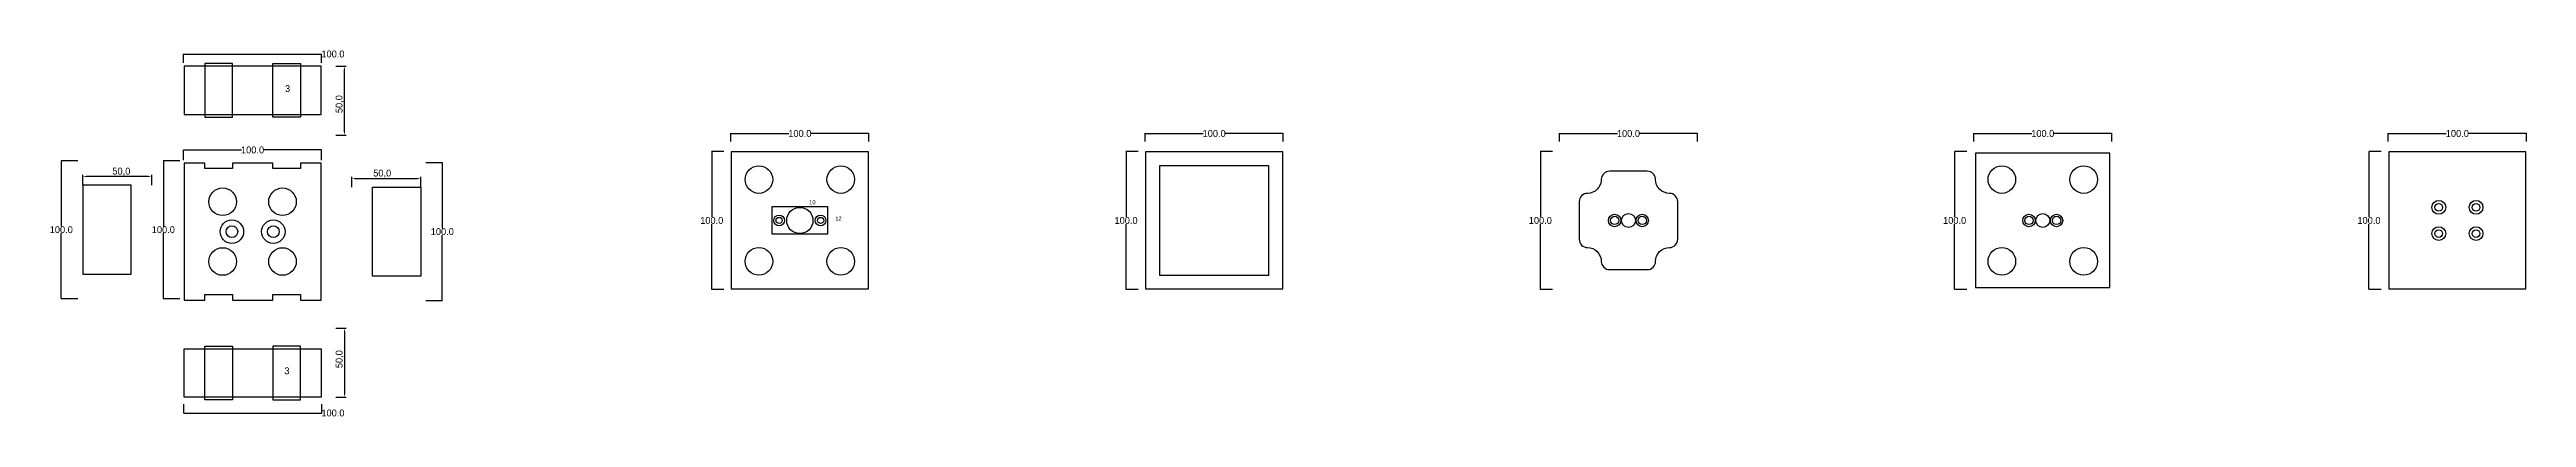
# Model space of a CAD drawing. Header units: millimetres. Extents: x 459 to 2252, y 171 to 438.
import ezdxf

# ---------------------------------------------------------------- set-up
doc = ezdxf.new("R2010")
doc.units = ezdxf.units.MM
for name, color, linetype in [('TEXT', 3, 'Continuous'), ('볼트 구멍', 7, 'Continuous'), ('치구', 7, 'Continuous'), ('치수', 7, 'Continuous')]:
    doc.layers.add(name, color=color, linetype=linetype)
doc.dimstyles.new('ISO-25', dxfattribs={"dimtxt": 2.5, "dimasz": 2.5, "dimexe": 1.25, "dimexo": 0.625, "dimtad": 1, "dimtxsty": 'Standard', "dimcen": 2.5, "dimadec": 0, "dimazin": 0, "dimtfac": 1, "dimtmove": 0, "dimatfit": 3, "dimfxl": 0, "dimarcsym": 0})
doc.dimstyles.get("Standard").update_dxf_attribs({"dimtxt": 7, "dimasz": 0.18, "dimexe": 0.18, "dimexo": 0.0625, "dimgap": 0.09, "dimtad": 0, "dimtih": 1, "dimtoh": 1, "dimdec": 1, "dimzin": 0, "dimdsep": 46, "dimtxsty": 'Standard', "dimcen": 0.09, "dimadec": 0, "dimazin": 0, "dimtfac": 1, "dimtdec": 1, "dimtofl": 0, "dimtmove": 0, "dimatfit": 3, "dimfxl": 0, "dimtolj": 1, "dimtzin": 0, "dimarcsym": 0})

# ---------------------------------------------------------------- blocks, each defined once
blk = doc.blocks.new('*D21')
at = {"layer": 'Defpoints', "color": 0, "linetype": 'Continuous'}
for p in [(731.1, 355.6), (731.1, 255.6), (743.2, 255.6)]:
    blk.add_point(p, dxfattribs=at)
at = {"layer": '치수', "color": 0, "linetype": 'Continuous', "lineweight": -2}
for p, q in [((731.2, 355.6), (743.4, 355.6)), ((743.2, 355.4), (743.2, 308.2)), ((743.2, 255.8), (743.2, 303)), ((731.2, 255.6), (743.4, 255.6))]:
    blk.add_line(p, q, dxfattribs=at)
at = {"layer": '치수', "color": 0, "linetype": 'Continuous'}
for points in [[(743.2, 355.4), (743.2, 355.4), (743.2, 355.6)], [(743.2, 255.8), (743.2, 255.8), (743.2, 255.6)]]:
    blk.add_solid(points, dxfattribs=at)
at = {"layer": '치수', "color": 0, "linetype": 'Continuous', "insert": (743.2, 305.6), "char_height": 5, "attachment_point": 5}
blk.add_mtext('\\A1;100.0', dxfattribs=at)
blk = doc.blocks.new('*D22')
at = {"layer": 'Defpoints', "color": 0, "linetype": 'Continuous'}
for p in [(553.2, 357), (541.2, 257), (553.2, 257)]:
    blk.add_point(p, dxfattribs=at)
at = {"layer": '치수', "color": 0, "linetype": 'Continuous', "lineweight": -2}
for p, q in [((553.2, 357), (541, 357)), ((541.2, 356.8), (541.2, 309.6)), ((541.2, 257.2), (541.2, 304.4)), ((553.2, 257), (541, 257))]:
    blk.add_line(p, q, dxfattribs=at)
at = {"layer": '치수', "color": 0, "linetype": 'Continuous'}
for points in [[(541.1, 356.8), (541.2, 356.8), (541.2, 357)], [(541.1, 257.2), (541.2, 257.2), (541.2, 257)]]:
    blk.add_solid(points, dxfattribs=at)
at = {"layer": '치수', "color": 0, "linetype": 'Continuous', "insert": (541.2, 307), "char_height": 5, "attachment_point": 5}
blk.add_mtext('\\A1;100.0', dxfattribs=at)
blk = doc.blocks.new('*D23')
at = {"layer": 'Defpoints', "color": 0, "linetype": 'Continuous'}
for p in [(479.4, 357), (467.3, 257), (479.4, 257)]:
    blk.add_point(p, dxfattribs=at)
at = {"layer": '치수', "color": 0, "linetype": 'Continuous', "lineweight": -2}
for p, q in [((479.3, 357), (467.1, 357)), ((467.3, 356.8), (467.3, 309.6)), ((467.3, 257.2), (467.3, 304.4)), ((479.3, 257), (467.1, 257))]:
    blk.add_line(p, q, dxfattribs=at)
at = {"layer": '치수', "color": 0, "linetype": 'Continuous'}
for points in [[(467.3, 356.8), (467.4, 356.8), (467.3, 357)], [(467.3, 257.2), (467.4, 257.2), (467.3, 257)]]:
    blk.add_solid(points, dxfattribs=at)
at = {"layer": '치수', "color": 0, "linetype": 'Continuous', "insert": (467.3, 307), "char_height": 5, "attachment_point": 5}
blk.add_mtext('\\A1;100.0', dxfattribs=at)
blk = doc.blocks.new('*D24')
at = {"layer": 'Defpoints', "color": 0}
for p in [(665.5, 235.7), (665.5, 185.7), (672.4, 185.7)]:
    blk.add_point(p, dxfattribs=at)
at = {"layer": '치수', "color": 0, "lineweight": -2}
for p, q in [((666.1, 235.7), (673.7, 235.7)), ((672.4, 233.2), (672.4, 188.2)), ((666.1, 185.7), (673.7, 185.7))]:
    blk.add_line(p, q, dxfattribs=at)
at = {"layer": '치수', "color": 0}
for points in [[(672, 233.2), (672.8, 233.2), (672.4, 235.7)], [(672, 188.2), (672.8, 188.2), (672.4, 185.7)]]:
    blk.add_solid(points, dxfattribs=at)
at = {"layer": '치수', "color": 0, "insert": (668.9, 213.2), "char_height": 5, "attachment_point": 5, "rotation": 90}
blk.add_mtext('50,0', dxfattribs=at)
blk = doc.blocks.new('*D25')
at = {"layer": 'Defpoints', "color": 0}
for p in [(665.5, 425.5), (672.4, 425.5), (665.5, 375.5)]:
    blk.add_point(p, dxfattribs=at)
at = {"layer": '치수', "color": 0, "lineweight": -2}
for p, q in [((666.1, 425.5), (673.7, 425.5)), ((672.4, 378), (672.4, 423)), ((666.1, 375.5), (673.7, 375.5))]:
    blk.add_line(p, q, dxfattribs=at)
at = {"layer": '치수', "color": 0}
for points in [[(672, 423), (672.8, 423), (672.4, 425.5)], [(672, 378), (672.8, 378), (672.4, 375.5)]]:
    blk.add_solid(points, dxfattribs=at)
at = {"layer": '치수', "color": 0, "insert": (668.9, 398), "char_height": 5, "attachment_point": 5, "rotation": 90}
blk.add_mtext('50,0', dxfattribs=at)
blk = doc.blocks.new('*D26')
at = {"layer": 'Defpoints', "color": 0}
for p in [(482.8, 345.5), (482.8, 338.7), (532.8, 338.7)]:
    blk.add_point(p, dxfattribs=at)
at = {"layer": '치수', "color": 0, "lineweight": -2}
for p, q in [((482.8, 339.3), (482.8, 346.7)), ((530.3, 345.5), (485.3, 345.5)), ((532.8, 339.3), (532.8, 346.7))]:
    blk.add_line(p, q, dxfattribs=at)
at = {"layer": '치수', "color": 0}
for points in [[(485.3, 345.9), (485.3, 345.1), (482.8, 345.5)], [(530.3, 345.9), (530.3, 345.1), (532.8, 345.5)]]:
    blk.add_solid(points, dxfattribs=at)
at = {"layer": '치수', "color": 0, "insert": (510.8, 349), "char_height": 5, "attachment_point": 5}
blk.add_mtext('50,0', dxfattribs=at)
blk = doc.blocks.new('*D27')
at = {"layer": 'Defpoints', "color": 0}
for p in [(727.7, 344.1), (677.7, 337.3), (727.7, 337.3)]:
    blk.add_point(p, dxfattribs=at)
at = {"layer": '치수', "color": 0, "lineweight": -2}
for p, q in [((677.7, 337.9), (677.7, 345.3)), ((680.2, 344.1), (725.2, 344.1)), ((727.7, 337.9), (727.7, 345.3))]:
    blk.add_line(p, q, dxfattribs=at)
at = {"layer": '치수', "color": 0}
for points in [[(680.2, 344.5), (680.2, 343.7), (677.7, 344.1)], [(725.2, 344.5), (725.2, 343.7), (727.7, 344.1)]]:
    blk.add_solid(points, dxfattribs=at)
at = {"layer": '치수', "color": 0, "insert": (699.7, 347.6), "char_height": 5, "attachment_point": 5}
blk.add_mtext('50,0', dxfattribs=at)
blk = doc.blocks.new('*D28')
at = {"layer": 'Defpoints', "color": 0, "linetype": 'Continuous'}
for p in [(655.8, 364.8), (555.8, 357.4), (655.8, 357.4)]:
    blk.add_point(p, dxfattribs=at)
at = {"layer": '치수', "color": 0, "linetype": 'Continuous', "lineweight": -2}
for p, q in [((555.8, 357.5), (555.8, 365)), ((556, 364.8), (597.8, 364.8)), ((655.7, 364.8), (613.8, 364.8)), ((655.8, 357.5), (655.8, 365))]:
    blk.add_line(p, q, dxfattribs=at)
at = {"layer": '치수', "color": 0, "linetype": 'Continuous'}
for points in [[(556, 364.9), (556, 364.8), (555.8, 364.8)], [(655.7, 364.9), (655.7, 364.8), (655.8, 364.8)]]:
    blk.add_solid(points, dxfattribs=at)
at = {"layer": '치수', "color": 0, "linetype": 'Continuous', "insert": (605.8, 364.8), "char_height": 5, "attachment_point": 5}
blk.add_mtext('\\A1;100.0', dxfattribs=at)
blk = doc.blocks.new('*D29')
at = {"layer": 'Defpoints', "color": 0, "linetype": 'Continuous'}
for p in [(655.8, 434.3), (555.8, 427.9), (655.8, 427.9)]:
    blk.add_point(p, dxfattribs=at)
at = {"layer": '치수', "color": 0, "linetype": 'Continuous', "lineweight": -2}
for p, q in [((555.8, 428), (555.8, 434.5)), ((556, 434.3), (655.7, 434.3)), ((655.8, 428), (655.8, 434.5)), ((655.8, 434.3), (656, 434.3))]:
    blk.add_line(p, q, dxfattribs=at)
at = {"layer": '치수', "color": 0, "linetype": 'Continuous'}
for points in [[(556, 434.3), (556, 434.3), (555.8, 434.3)], [(655.7, 434.3), (655.7, 434.3), (655.8, 434.3)]]:
    blk.add_solid(points, dxfattribs=at)
at = {"layer": '치수', "color": 0, "linetype": 'Continuous', "insert": (664, 434.3), "char_height": 5, "attachment_point": 5}
blk.add_mtext('\\A1;100.0', dxfattribs=at)
blk = doc.blocks.new('*D30')
at = {"layer": 'Defpoints', "color": 0, "linetype": 'Continuous'}
for p in [(1952.1, 376.7), (1852.1, 370.8), (1952.1, 370.8)]:
    blk.add_point(p, dxfattribs=at)
at = {"layer": '치수', "color": 0, "linetype": 'Continuous', "lineweight": -2}
for p, q in [((1852.1, 370.9), (1852.1, 376.9)), ((1852.3, 376.7), (1894.1, 376.7)), ((1951.9, 376.7), (1910.1, 376.7)), ((1952.1, 370.9), (1952.1, 376.9))]:
    blk.add_line(p, q, dxfattribs=at)
at = {"layer": '치수', "color": 0, "linetype": 'Continuous'}
for points in [[(1852.3, 376.7), (1852.3, 376.7), (1852.1, 376.7)], [(1951.9, 376.7), (1951.9, 376.7), (1952.1, 376.7)]]:
    blk.add_solid(points, dxfattribs=at)
at = {"layer": '치수', "color": 0, "linetype": 'Continuous', "insert": (1902.1, 376.7), "char_height": 5, "attachment_point": 5}
blk.add_mtext('\\A1;100.0', dxfattribs=at)
blk = doc.blocks.new('*D31')
at = {"layer": 'Defpoints', "color": 0, "linetype": 'Continuous'}
for p in [(1352.1, 376.7), (1252.1, 370.8), (1352.1, 370.8)]:
    blk.add_point(p, dxfattribs=at)
at = {"layer": '치수', "color": 0, "linetype": 'Continuous', "lineweight": -2}
for p, q in [((1252.1, 370.9), (1252.1, 376.9)), ((1252.3, 376.7), (1294.1, 376.7)), ((1351.9, 376.7), (1310.1, 376.7)), ((1352.1, 370.9), (1352.1, 376.9))]:
    blk.add_line(p, q, dxfattribs=at)
at = {"layer": '치수', "color": 0, "linetype": 'Continuous'}
for points in [[(1252.3, 376.7), (1252.3, 376.7), (1252.1, 376.7)], [(1351.9, 376.7), (1351.9, 376.7), (1352.1, 376.7)]]:
    blk.add_solid(points, dxfattribs=at)
at = {"layer": '치수', "color": 0, "linetype": 'Continuous', "insert": (1302.1, 376.7), "char_height": 5, "attachment_point": 5}
blk.add_mtext('\\A1;100.0', dxfattribs=at)
blk = doc.blocks.new('*D32')
at = {"layer": 'Defpoints', "color": 0, "linetype": 'Continuous'}
for p in [(1052.1, 376.7), (952.1, 370.8), (1052.1, 370.8)]:
    blk.add_point(p, dxfattribs=at)
at = {"layer": '치수', "color": 0, "linetype": 'Continuous', "lineweight": -2}
for p, q in [((952.1, 370.9), (952.1, 376.9)), ((952.3, 376.7), (994.1, 376.7)), ((1051.9, 376.7), (1010.1, 376.7)), ((1052.1, 370.9), (1052.1, 376.9))]:
    blk.add_line(p, q, dxfattribs=at)
at = {"layer": '치수', "color": 0, "linetype": 'Continuous'}
for points in [[(952.3, 376.7), (952.3, 376.7), (952.1, 376.7)], [(1051.9, 376.7), (1051.9, 376.7), (1052.1, 376.7)]]:
    blk.add_solid(points, dxfattribs=at)
at = {"layer": '치수', "color": 0, "linetype": 'Continuous', "insert": (1002.1, 376.7), "char_height": 5, "attachment_point": 5}
blk.add_mtext('\\A1;100.0', dxfattribs=at)
blk = doc.blocks.new('*D33')
at = {"layer": 'Defpoints', "color": 0, "linetype": 'Continuous'}
for p in [(947.2, 363.7), (938.3, 263.7), (947.2, 263.7)]:
    blk.add_point(p, dxfattribs=at)
at = {"layer": '치수', "color": 0, "linetype": 'Continuous', "lineweight": -2}
for p, q in [((947.1, 363.7), (938.1, 363.7)), ((938.3, 363.5), (938.3, 316.3)), ((938.3, 263.9), (938.3, 311.1)), ((947.1, 263.7), (938.1, 263.7))]:
    blk.add_line(p, q, dxfattribs=at)
at = {"layer": '치수', "color": 0, "linetype": 'Continuous'}
for points in [[(938.3, 363.5), (938.3, 363.5), (938.3, 363.7)], [(938.3, 263.9), (938.3, 263.9), (938.3, 263.7)]]:
    blk.add_solid(points, dxfattribs=at)
at = {"layer": '치수', "color": 0, "linetype": 'Continuous', "insert": (938.3, 313.7), "char_height": 5, "attachment_point": 5}
blk.add_mtext('\\A1;100.0', dxfattribs=at)
blk = doc.blocks.new('*D34')
at = {"layer": 'Defpoints', "color": 0, "linetype": 'Continuous'}
for p in [(1247.2, 363.7), (1238.3, 263.7), (1247.2, 263.7)]:
    blk.add_point(p, dxfattribs=at)
at = {"layer": '치수', "color": 0, "linetype": 'Continuous', "lineweight": -2}
for p, q in [((1247.1, 363.7), (1238.1, 363.7)), ((1238.3, 363.5), (1238.3, 316.3)), ((1238.3, 263.9), (1238.3, 311.1)), ((1247.1, 263.7), (1238.1, 263.7))]:
    blk.add_line(p, q, dxfattribs=at)
at = {"layer": '치수', "color": 0, "linetype": 'Continuous'}
for points in [[(1238.3, 363.5), (1238.3, 363.5), (1238.3, 363.7)], [(1238.3, 263.9), (1238.3, 263.9), (1238.3, 263.7)]]:
    blk.add_solid(points, dxfattribs=at)
at = {"layer": '치수', "color": 0, "linetype": 'Continuous', "insert": (1238.3, 313.7), "char_height": 5, "attachment_point": 5}
blk.add_mtext('\\A1;100.0', dxfattribs=at)
blk = doc.blocks.new('*D35')
at = {"layer": 'Defpoints', "color": 0, "linetype": 'Continuous'}
for p in [(1652.1, 376.7), (1552.1, 370.8), (1652.1, 370.8)]:
    blk.add_point(p, dxfattribs=at)
at = {"layer": '치수', "color": 0, "linetype": 'Continuous', "lineweight": -2}
for p, q in [((1552.1, 370.9), (1552.1, 376.9)), ((1552.3, 376.7), (1594.1, 376.7)), ((1651.9, 376.7), (1610.1, 376.7)), ((1652.1, 370.9), (1652.1, 376.9))]:
    blk.add_line(p, q, dxfattribs=at)
at = {"layer": '치수', "color": 0, "linetype": 'Continuous'}
for points in [[(1552.3, 376.7), (1552.3, 376.7), (1552.1, 376.7)], [(1651.9, 376.7), (1651.9, 376.7), (1652.1, 376.7)]]:
    blk.add_solid(points, dxfattribs=at)
at = {"layer": '치수', "color": 0, "linetype": 'Continuous', "insert": (1602.1, 376.7), "char_height": 5, "attachment_point": 5}
blk.add_mtext('\\A1;100.0', dxfattribs=at)
blk = doc.blocks.new('*D36')
at = {"layer": 'Defpoints', "color": 0, "linetype": 'Continuous'}
for p in [(1547.2, 363.7), (1538.3, 263.7), (1547.2, 263.7)]:
    blk.add_point(p, dxfattribs=at)
at = {"layer": '치수', "color": 0, "linetype": 'Continuous', "lineweight": -2}
for p, q in [((1547.1, 363.7), (1538.1, 363.7)), ((1538.3, 363.5), (1538.3, 316.3)), ((1538.3, 263.9), (1538.3, 311.1)), ((1547.1, 263.7), (1538.1, 263.7))]:
    blk.add_line(p, q, dxfattribs=at)
at = {"layer": '치수', "color": 0, "linetype": 'Continuous'}
for points in [[(1538.3, 363.5), (1538.3, 363.5), (1538.3, 363.7)], [(1538.3, 263.9), (1538.3, 263.9), (1538.3, 263.7)]]:
    blk.add_solid(points, dxfattribs=at)
at = {"layer": '치수', "color": 0, "linetype": 'Continuous', "insert": (1538.3, 313.7), "char_height": 5, "attachment_point": 5}
blk.add_mtext('\\A1;100.0', dxfattribs=at)
blk = doc.blocks.new('*D37')
at = {"layer": 'Defpoints', "color": 0, "linetype": 'Continuous'}
for p in [(1847.2, 363.7), (1838.3, 263.7), (1847.2, 263.7)]:
    blk.add_point(p, dxfattribs=at)
at = {"layer": '치수', "color": 0, "linetype": 'Continuous', "lineweight": -2}
for p, q in [((1847.1, 363.7), (1838.1, 363.7)), ((1838.3, 363.5), (1838.3, 316.3)), ((1838.3, 263.9), (1838.3, 311.1)), ((1847.1, 263.7), (1838.1, 263.7))]:
    blk.add_line(p, q, dxfattribs=at)
at = {"layer": '치수', "color": 0, "linetype": 'Continuous'}
for points in [[(1838.3, 363.5), (1838.3, 363.5), (1838.3, 363.7)], [(1838.3, 263.9), (1838.3, 263.9), (1838.3, 263.7)]]:
    blk.add_solid(points, dxfattribs=at)
at = {"layer": '치수', "color": 0, "linetype": 'Continuous', "insert": (1838.3, 313.7), "char_height": 5, "attachment_point": 5}
blk.add_mtext('\\A1;100.0', dxfattribs=at)
blk = doc.blocks.new('*D38')
at = {"layer": 'Defpoints', "color": 0, "linetype": 'Continuous'}
for p in [(2252.3, 376.7), (2152.3, 370.8), (2252.3, 370.8)]:
    blk.add_point(p, dxfattribs=at)
at = {"layer": '치수', "color": 0, "linetype": 'Continuous', "lineweight": -2}
for p, q in [((2152.3, 370.9), (2152.3, 376.9)), ((2152.5, 376.7), (2194.3, 376.7)), ((2252.2, 376.7), (2210.4, 376.7)), ((2252.3, 370.9), (2252.3, 376.9))]:
    blk.add_line(p, q, dxfattribs=at)
at = {"layer": '치수', "color": 0, "linetype": 'Continuous'}
for points in [[(2152.5, 376.7), (2152.5, 376.7), (2152.3, 376.7)], [(2252.2, 376.7), (2252.2, 376.7), (2252.3, 376.7)]]:
    blk.add_solid(points, dxfattribs=at)
at = {"layer": '치수', "color": 0, "linetype": 'Continuous', "insert": (2202.3, 376.7), "char_height": 5, "attachment_point": 5}
blk.add_mtext('\\A1;100.0', dxfattribs=at)
blk = doc.blocks.new('*D39')
at = {"layer": 'Defpoints', "color": 0, "linetype": 'Continuous'}
for p in [(2147.2, 363.7), (2138.3, 263.7), (2147.2, 263.7)]:
    blk.add_point(p, dxfattribs=at)
at = {"layer": '치수', "color": 0, "linetype": 'Continuous', "lineweight": -2}
for p, q in [((2147.1, 363.7), (2138.1, 363.7)), ((2138.3, 363.5), (2138.3, 316.3)), ((2138.3, 263.9), (2138.3, 311.1)), ((2147.1, 263.7), (2138.1, 263.7))]:
    blk.add_line(p, q, dxfattribs=at)
at = {"layer": '치수', "color": 0, "linetype": 'Continuous'}
for points in [[(2138.3, 363.5), (2138.3, 363.5), (2138.3, 363.7)], [(2138.3, 263.9), (2138.3, 263.9), (2138.3, 263.7)]]:
    blk.add_solid(points, dxfattribs=at)
at = {"layer": '치수', "color": 0, "linetype": 'Continuous', "insert": (2138.3, 313.7), "char_height": 5, "attachment_point": 5}
blk.add_mtext('\\A1;100.0', dxfattribs=at)
blk = doc.blocks.new('*D40')
at = {"layer": 'Defpoints', "color": 0, "linetype": 'Continuous'}
for p in [(555.8, 180.6), (655.8, 180.6), (655.8, 174.2)]:
    blk.add_point(p, dxfattribs=at)
at = {"layer": '치수', "color": 0, "linetype": 'Continuous', "lineweight": -2}
for p, q in [((555.8, 180.6), (555.8, 174)), ((655.8, 180.6), (655.8, 174)), ((556, 174.2), (655.7, 174.2)), ((655.8, 174.2), (656, 174.2))]:
    blk.add_line(p, q, dxfattribs=at)
at = {"layer": '치수', "color": 0, "linetype": 'Continuous'}
for points in [[(556, 174.3), (556, 174.2), (555.8, 174.2)], [(655.7, 174.3), (655.7, 174.2), (655.8, 174.2)]]:
    blk.add_solid(points, dxfattribs=at)
at = {"layer": '치수', "color": 0, "linetype": 'Continuous', "insert": (664, 174.2), "char_height": 5, "attachment_point": 5}
blk.add_mtext('\\A1;100.0', dxfattribs=at)

msp = doc.modelspace()

# ---------------------------------------------------------------- linework, layer by layer
for centre in [(972.45, 343.36), (1031.75, 343.36), (1872.45, 343.36), (1931.75, 343.36), (584.19, 327.26), (627.49, 327.26), (584.19, 283.96), (627.49, 283.96), (972.45, 284.06), (1031.75, 284.06), (1872.45, 284.06), (1931.75, 284.06)]:
    msp.add_circle(centre, 10)
at = {"layer": '볼트 구멍', "color": 1}
msp.add_lwpolyline([(982.1, 303.71), (982.1, 323.71), (1022.1, 323.71), (1022.1, 303.71)], close=True, dxfattribs=at)
at = {"layer": '볼트 구멍', "color": 3}
for centre, radius in [((1002.1, 313.71), 9.5), ((2188.85, 323.21), 2.75), ((2215.85, 323.21), 2.75), ((590.84, 305.61), 4.25), ((620.84, 305.61), 4.25), ((987.1, 313.71), 2.25), ((1017.1, 313.71), 2.25), ((1592.1, 313.71), 3), ((1602.1, 313.71), 5), ((1612.1, 313.71), 3), ((1892.1, 313.71), 3), ((1902.1, 313.71), 5), ((1912.1, 313.71), 3), ((2188.85, 304.21), 2.75), ((2215.85, 304.21), 2.75)]:
    msp.add_circle(centre, radius, dxfattribs=at)
at = {"layer": '볼트 구멍', "color": 6}
for centre, radius in [((2188.85, 323.21), 5), ((2215.85, 323.21), 5), ((1592.1, 313.71), 4.5), ((1612.1, 313.71), 4.5), ((1892.1, 313.71), 4.5), ((1912.1, 313.71), 4.5), ((2188.85, 304.21), 5), ((2215.85, 304.21), 5)]:
    msp.add_circle(centre, radius, dxfattribs=at)
at = {"layer": '볼트 구멍', "color": 2}
for centre in [(590.84, 305.61), (620.84, 305.61)]:
    msp.add_circle(centre, 8.5, dxfattribs=at)
at = {"layer": '볼트 구멍', "color": 1}
for centre in [(987.1, 313.71), (1017.1, 313.71)]:
    msp.add_circle(centre, 3.9, dxfattribs=at)
at = {"layer": '치구'}
for points in [[(556.19, 390.48), (655.49, 390.48), (655.49, 425.48), (556.19, 425.48)], [(952.45, 363.36), (952.45, 264.06), (1051.75, 264.06), (1051.75, 363.36)], [(1252.45, 363.36), (1252.45, 264.06), (1351.75, 264.06), (1351.75, 363.36)], [(1853.45, 362.36), (1853.45, 265.06), (1950.75, 265.06), (1950.75, 362.36)], [(2152.7, 363.36), (2152.7, 264.06), (2252, 264.06), (2252, 363.36)], [(556.19, 255.96), (571.19, 255.96), (571.19, 259.96), (591.19, 259.96), (591.19, 255.96), (620.49, 255.96), (620.49, 259.96), (640.49, 259.96), (640.49, 255.96), (655.49, 255.96), (655.49, 355.26), (640.49, 355.26), (640.49, 351.26), (620.49, 351.26), (620.49, 355.26), (591.19, 355.26), (591.19, 351.26), (571.19, 351.26), (571.19, 355.26), (556.19, 355.26)], [(1262.45, 353.36), (1262.45, 274.06), (1341.75, 274.06), (1341.75, 353.36)], [(517.79, 339.26), (482.79, 339.26), (482.79, 274.76), (517.79, 274.76)], [(692.74, 337.86), (727.74, 337.86), (727.74, 273.36), (692.74, 273.36)], [(556.19, 220.74), (655.49, 220.74), (655.49, 185.74), (556.19, 185.74)]]:
    msp.add_lwpolyline(points, close=True, dxfattribs=at)
at = {"layer": '치구', "color": 1}
for points in [[(571.19, 388.48), (591.19, 388.48), (591.19, 427.47), (571.19, 427.47)], [(640.49, 388.48), (620.49, 388.48), (620.49, 427.47), (640.49, 427.47)], [(571.19, 222.74), (591.19, 222.74), (591.19, 183.74), (571.19, 183.74)], [(640.49, 222.74), (620.49, 222.74), (620.49, 183.74), (640.49, 183.74)]]:
    msp.add_lwpolyline(points, close=True, dxfattribs=at)
at = {"layer": '치구'}
msp.add_lwpolyline([(1566.45, 327.36), (1566.45, 300.06, 0.4142136), (1572.45, 294.06, -0.4142136), (1582.45, 284.06, 0.4142136), (1588.45, 278.06), (1615.75, 278.06, 0.4142136), (1621.75, 284.06, -0.4142136), (1631.75, 294.06, 0.4142136), (1637.75, 300.06), (1637.75, 327.36, 0.4142136), (1631.75, 333.36, -0.4142136), (1621.75, 343.36, 0.4142136), (1615.75, 349.36), (1588.45, 349.36, 0.4142136), (1582.45, 343.36, -0.4142136), (1572.45, 333.36, 0.4142136)], format="xyb", close=True, dxfattribs=at)

# ---------------------------------------------------------------- texts
at = {"color": 1}
for s, p in [('10', (1008.86, 325.43)), ('12', (1027.77, 313.56))]:
    msp.add_text(s, height=3, dxfattribs=at).set_placement(p)
at = {"layer": 'TEXT', "color": 1}
for p in [(629.3, 406.78), (628.83, 202.27)]:
    msp.add_text('3', height=5, dxfattribs=at).set_placement(p)

# ---------------------------------------------------------------- dimensions: what is measured, and where the dimension line sits
at = {"layer": '치수', "color": 4, "linetype": 'Continuous'}
for base, p1, p2, picture, middle in [((655.84, 434.3), (555.84, 427.9), (655.84, 427.9), '*D29', (664.02, 434.3)), ((655.84, 174.23), (555.84, 180.62), (655.84, 180.62), '*D40', (664.02, 174.23))]:
    dim = msp.add_linear_dim(base=base, p1=p1, p2=p2, dimstyle='Standard', override={"dimtxt": 5}, dxfattribs=at)
    dim.commit()
    dim.dimension.update_dxf_attribs({"geometry": picture, "text_midpoint": middle, "dimtype": 160})
at = {"layer": '치수', "color": 4}
for base, p1, p2, angle, picture, middle in [((672.42, 425.48), (665.52, 375.48), (665.52, 425.48), 90, '*D25', (672.42, 397.98)), ((482.79, 345.48), (532.79, 338.71), (482.79, 338.71), 180, '*D26', (510.79, 345.48)), ((672.42, 185.74), (665.52, 235.74), (665.52, 185.74), 270, '*D24', (672.42, 213.24))]:
    dim = msp.add_linear_dim(base=base, p1=p1, p2=p2, angle=angle, dimstyle='ISO-25', override={"dimtxt": 5, "dimdec": 1, "dimzin": 0, "dimtdec": 1}, dxfattribs=at)
    dim.commit()
    dim.dimension.update_dxf_attribs({"geometry": picture, "text_midpoint": middle, "dimtype": 160})
at = {"layer": '치수', "color": 4, "linetype": 'Continuous'}
for base, p1, p2, picture, middle in [((1052.1, 376.7), (952.1, 370.82), (1052.1, 370.82), '*D32', (1002.1, 376.7)), ((1352.1, 376.7), (1252.1, 370.82), (1352.1, 370.82), '*D31', (1302.1, 376.7)), ((1652.1, 376.7), (1552.1, 370.82), (1652.1, 370.82), '*D35', (1602.1, 376.7)), ((1952.1, 376.7), (1852.1, 370.82), (1952.1, 370.82), '*D30', (1902.1, 376.7)), ((2252.35, 376.7), (2152.35, 370.82), (2252.35, 370.82), '*D38', (2202.35, 376.7)), ((655.84, 364.83), (555.84, 357.43), (655.84, 357.43), '*D28', (605.84, 364.83))]:
    dim = msp.add_linear_dim(base=base, p1=p1, p2=p2, dimstyle='Standard', override={"dimtxt": 5}, dxfattribs=at)
    dim.commit()
    dim.dimension.update_dxf_attribs({"geometry": picture, "text_midpoint": middle})
for base, p1, p2, picture, middle in [((938.3, 263.71), (947.21, 363.71), (947.21, 263.71), '*D33', (938.3, 313.71)), ((1238.3, 263.71), (1247.21, 363.71), (1247.21, 263.71), '*D34', (1238.3, 313.71)), ((1538.3, 263.71), (1547.21, 363.71), (1547.21, 263.71), '*D36', (1538.3, 313.71)), ((1838.3, 263.71), (1847.21, 363.71), (1847.21, 263.71), '*D37', (1838.3, 313.71)), ((2138.3, 263.71), (2147.21, 363.71), (2147.21, 263.71), '*D39', (2138.3, 313.71)), ((467.32, 257.01), (479.39, 357.01), (479.39, 257.01), '*D23', (467.32, 307.01)), ((541.16, 257.01), (553.23, 357.01), (553.23, 257.01), '*D22', (541.16, 307.01)), ((743.21, 255.61), (731.14, 355.61), (731.14, 255.61), '*D21', (743.21, 305.61))]:
    dim = msp.add_linear_dim(base=base, p1=p1, p2=p2, angle=90, dimstyle='Standard', override={"dimtxt": 5}, dxfattribs=at)
    dim.commit()
    dim.dimension.update_dxf_attribs({"geometry": picture, "text_midpoint": middle})
at = {"layer": '치수', "color": 4}
dim = msp.add_linear_dim(base=(727.74, 344.08), p1=(677.74, 337.31), p2=(727.74, 337.31), dimstyle='ISO-25', override={"dimtxt": 5, "dimdec": 1, "dimzin": 0, "dimtdec": 1}, dxfattribs=at)
dim.commit()
dim.dimension.update_dxf_attribs({"geometry": '*D27', "text_midpoint": (699.74, 344.08), "dimtype": 160})

doc.saveas('drawing.dxf')
